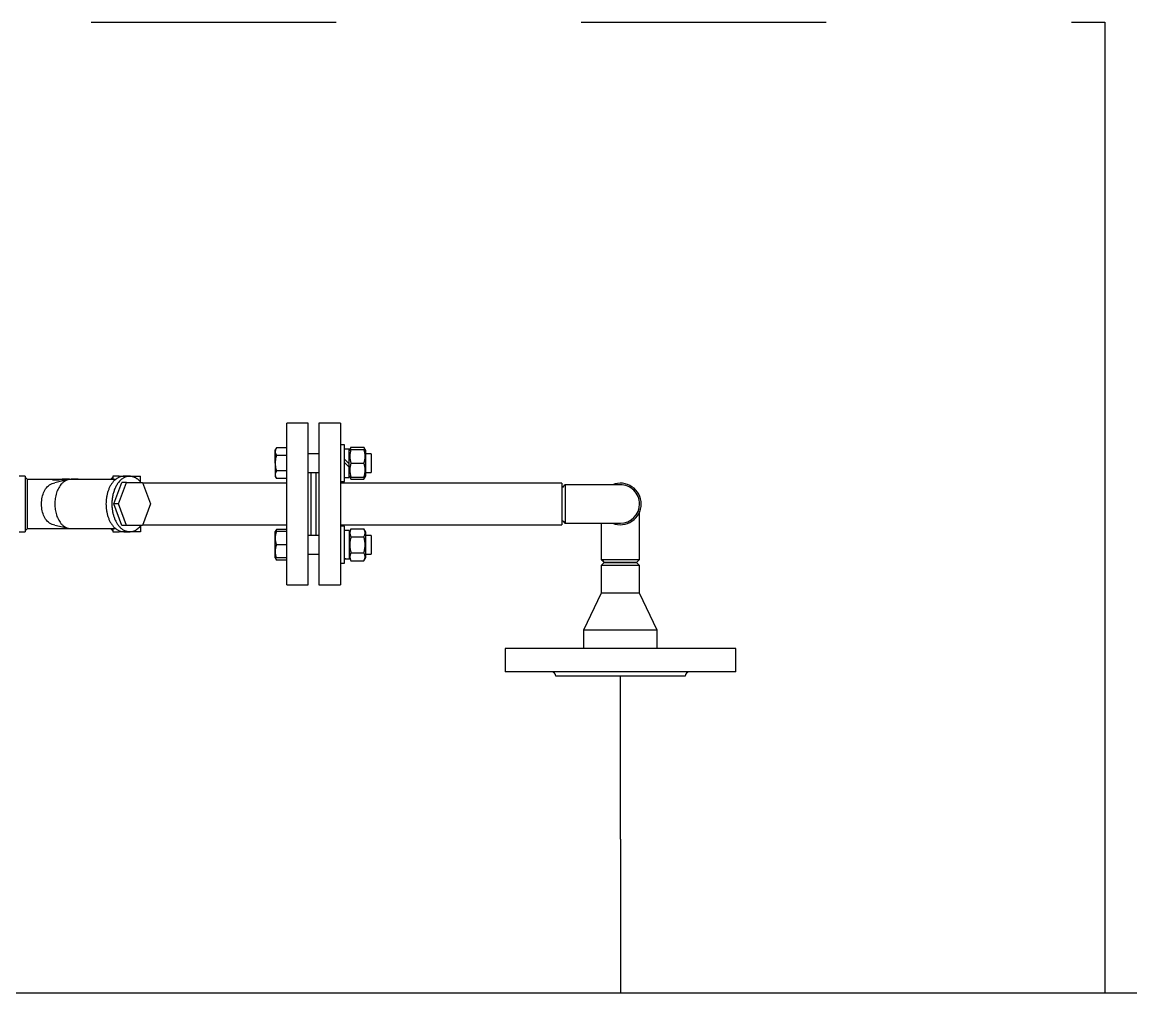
# Model space of a CAD drawing. Extents: x -681219 to -550379, y -242630 to -158199.
# Drawn here: x -634164 to -633033, y -171040 to -170050 of the extents above; entities that cross this region are included whole.
import ezdxf

# ---------------------------------------------------------------- set-up
doc = ezdxf.new("R2010")
doc.units = 0
doc.header["$LTSCALE"] = 1000
doc.linetypes.add('K', pattern=[2.5, 1.25, -0.25, 0.25, -0.25, 0.25, -0.25])
doc.layers.get('0').update_dxf_attribs({"linetype": 'CONTINUOUS'})
for name, color, linetype in [('$DDT_AUDIT_GENERATED_(78)', 7, 'CONTINUOUS'), ('07', 6, 'K'), ('12_GB93', 7, 'CONTINUOUS'), ('12_GB97.1', 7, 'CONTINUOUS'), ('FIG13铸铁过滤器DN20(1', 7, 'CONTINUOUS'), ('GBT_12459_90度弯头D', 7, 'CONTINUOUS'), ('GBT_9119.8_法兰_DN', 7, 'CONTINUOUS'), ('M12_GB6170', 7, 'CONTINUOUS'), ('M12×55_GB5782', 7, 'CONTINUOUS'), ('MYGL165_040101', 7, 'CONTINUOUS'), ('MYGL165_040102', 7, 'CONTINUOUS'), ('MYGL165_040201', 7, 'CONTINUOUS')]:
    doc.layers.add(name, color=color, linetype=linetype)

msp = doc.modelspace()

# ---------------------------------------------------------------- linework, layer by layer
at = {"layer": '$DDT_AUDIT_GENERATED_(78)', "color": 7, "linetype": 'Continuous'}
for p, q in [((-633570.2639, -170601.1774), (-633573.4015, -170604.3151)), ((-633570.2639, -170601.1774), (-633537.3186, -170601.1774)), ((-633534.181, -170604.3151), (-633537.3186, -170601.1774)), ((-633573.4015, -170604.3151), (-633573.4015, -170632.5539)), ((-633534.181, -170604.3151), (-633573.4015, -170604.3151)), ((-633534.181, -170632.5539), (-633534.181, -170604.3151)), ((-633573.4015, -170632.5539), (-633591.443, -170670.2057)), ((-633534.181, -170632.5539), (-633573.4015, -170632.5539)), ((-633516.1395, -170670.2057), (-633534.181, -170632.5539)), ((-633591.443, -170670.2057), (-633591.443, -170689.0315)), ((-633516.1395, -170670.2057), (-633591.443, -170670.2057)), ((-633516.1395, -170689.0315), (-633516.1395, -170670.2057))]:
    msp.add_line(p, q, dxfattribs=at)
msp.add_line((-634739.2762, -171040.0298), (-631003.7468, -171040.0298))
at = {"layer": '07'}
for p, q in [((-635593.76, -170050.2726), (-633059.6736, -170050.2726)), ((-633059.6736, -170050.2726), (-633059.6736, -170883.3613)), ((-633553.7912, -170883.3613), (-633553.7912, -170717.2704))]:
    msp.add_line(p, q, dxfattribs=at)
at = {"layer": '07', "linetype": 'K'}
for p, q in [((-633553.7912, -170883.3613), (-633553.7912, -171040.0298)), ((-633059.6736, -170883.3613), (-633059.6736, -171040.0298))]:
    msp.add_line(p, q, dxfattribs=at)
at = {"layer": '12_GB93', "color": 7, "linetype": 'Continuous'}
for p, q in [((-633830.5317, -170485.5292), (-633835.3951, -170485.5292)), ((-633830.5317, -170500.6746), (-633830.5317, -170485.5292)), ((-633835.3951, -170495.8113), (-633830.5317, -170500.6746)), ((-633830.5317, -170504.1135), (-633835.3951, -170499.2502)), ((-633830.5317, -170514.3956), (-633830.5317, -170504.1135)), ((-633835.3951, -170514.3956), (-633830.5317, -170514.3956)), ((-633830.5317, -170568.7287), (-633835.3951, -170568.7287)), ((-633830.5317, -170568.7287), (-633830.5317, -170597.595)), ((-633835.3951, -170597.595), (-633834.6828, -170597.595)), ((-633834.6828, -170597.595), (-633831.2439, -170597.595)), ((-633831.2439, -170597.595), (-633830.5317, -170597.595))]:
    msp.add_line(p, q, dxfattribs=at)
for centre, start, end in [((-633831.2439, -170583.1618), 253.2850529, 270), ((-633834.6828, -170583.1618), 267.1715258, 276.8420175)]:
    msp.add_arc(centre, 14.4332, start, end, dxfattribs=at)
at = {"layer": '12_GB97.1', "color": 7, "linetype": 'Continuous'}
for p, q in [((-633835.3951, -170481.1365), (-633839.3171, -170481.1365)), ((-633835.3951, -170518.7883), (-633835.3951, -170481.1365)), ((-633839.3171, -170518.7883), (-633835.3951, -170518.7883)), ((-633835.3951, -170564.336), (-633839.3171, -170564.336)), ((-633835.3951, -170601.9877), (-633835.3951, -170564.336)), ((-633839.3171, -170601.9877), (-633835.3951, -170601.9877))]:
    msp.add_line(p, q, dxfattribs=at)
at = {"layer": 'FIG13铸铁过滤器DN20(1', "color": 7, "linetype": 'Continuous'}
for p, q in [((-634160.926, -170513.3233), (-634167.2012, -170513.3233)), ((-634160.926, -170513.3233), (-634160.926, -170569.801)), ((-634158.5727, -170516.461), (-634160.926, -170514.1077)), ((-634132.8807, -170516.461), (-634158.5727, -170516.461)), ((-634158.5727, -170566.6633), (-634158.5727, -170516.461)), ((-634132.8807, -170516.1472), (-634125.1555, -170516.1472)), ((-634132.8807, -170517.2627), (-634132.8807, -170516.1472)), ((-634116.9708, -170516.7372), (-634130.6394, -170519.9185)), ((-634125.1555, -170516.5034), (-634125.1555, -170515.9172)), ((-634123.4078, -170516.461), (-634125.1555, -170516.461)), ((-634120.8482, -170516.1472), (-634123.4078, -170516.1472)), ((-634123.4078, -170517.2627), (-634123.4078, -170516.1472)), ((-634120.8482, -170517.2627), (-634123.4078, -170517.2627)), ((-634118.7758, -170516.1472), (-634120.8482, -170516.1472)), ((-634120.8482, -170517.2627), (-634120.8482, -170516.1472)), ((-634120.7209, -170516.461), (-634120.8482, -170516.461)), ((-634118.7758, -170517.1573), (-634118.7758, -170516.1472)), ((-634115.7986, -170516.1472), (-634118.7758, -170516.1472)), ((-634115.7986, -170516.5322), (-634115.7986, -170516.1472)), ((-634114.5835, -170516.461), (-634115.7986, -170516.461)), ((-634068.7268, -170516.461), (-634114.5835, -170516.461)), ((-634114.2365, -170516.461), (-634114.2365, -170516.1472)), ((-634106.9521, -170516.1472), (-634114.2365, -170516.1472)), ((-634106.9521, -170516.461), (-634106.9521, -170516.1472)), ((-634106.9212, -170516.461), (-634106.9212, -170516.1472)), ((-634105.4442, -170515.9268), (-634105.4442, -170516.461)), ((-634105.4442, -170516.1472), (-634098.036, -170516.1472)), ((-634098.036, -170516.461), (-634098.036, -170515.9268)), ((-634071.503, -170514.1077), (-634073.8562, -170516.461)), ((-634065.2277, -170513.3233), (-634071.503, -170513.3233)), ((-634071.503, -170513.3233), (-634071.503, -170516.461)), ((-634070.7041, -170541.5621), (-634062.5532, -170519.5986)), ((-634065.897, -170541.5621), (-634057.746, -170519.5986)), ((-634065.2277, -170513.3233), (-634043.2642, -170513.3233)), ((-634065.2277, -170514.3356), (-634065.2277, -170513.3233)), ((-634057.746, -170519.5986), (-634062.5532, -170519.5986)), ((-634054.4022, -170513.3233), (-634060.4112, -170513.3233)), ((-634057.746, -170519.5986), (-634041.4441, -170519.5986)), ((-634043.2642, -170519.2645), (-634043.2642, -170513.3233)), ((-634041.4441, -170519.5986), (-634033.2931, -170541.5621)), ((-634062.5532, -170563.5257), (-634070.7041, -170541.5621)), ((-634065.897, -170541.5621), (-634070.7041, -170541.5621)), ((-634057.746, -170563.5257), (-634065.897, -170541.5621)), ((-634033.2931, -170541.5621), (-634041.4441, -170563.5257)), ((-634160.926, -170569.0165), (-634158.5727, -170566.6633)), ((-634158.5727, -170566.6633), (-634114.5835, -170566.6633)), ((-634130.6473, -170563.204), (-634116.9708, -170566.387)), ((-634114.5835, -170566.6633), (-634068.7268, -170566.6633)), ((-634073.8562, -170566.6633), (-634071.503, -170569.0165)), ((-634071.503, -170566.6633), (-634071.503, -170569.801)), ((-634065.2277, -170568.7886), (-634065.2277, -170569.801)), ((-634057.746, -170563.5257), (-634062.5532, -170563.5257)), ((-634041.4441, -170563.5257), (-634057.746, -170563.5257)), ((-634043.2642, -170563.8597), (-634043.2642, -170569.801)), ((-634167.2012, -170569.801), (-634160.926, -170569.801)), ((-634071.503, -170569.801), (-634065.2277, -170569.801)), ((-634043.2642, -170569.801), (-634065.2277, -170569.801)), ((-634060.4112, -170569.801), (-634054.4022, -170569.801))]:
    msp.add_line(p, q, dxfattribs=at)
for points, knots in [([(-634130.6563, -170563.2013), (-634131.6178, -170562.9781), (-634132.5431, -170562.7034), (-634135.3365, -170561.6263), (-634136.9651, -170560.604), (-634139.7137, -170557.9309), (-634140.801, -170556.3254), (-634142.5442, -170552.6311), (-634143.1777, -170550.5919), (-634144.0384, -170546.1885), (-634144.2487, -170543.9176), (-634144.2513, -170539.2481), (-634144.0439, -170536.977), (-634143.1857, -170532.56), (-634142.5573, -170530.5279), (-634140.8132, -170526.8178), (-634139.7362, -170525.2237), (-634137.0038, -170522.5497), (-634135.3909, -170521.5279), (-634132.5893, -170520.4346), (-634131.6398, -170520.1511), (-634130.6501, -170519.9216)], [0.2214200717, 0.2214200717, 0.2214200717, 0.2214200717, 0.25, 0.25, 0.3125, 0.3125, 0.375, 0.375, 0.4375, 0.4375, 0.5, 0.5, 0.5625, 0.5625, 0.625, 0.625, 0.6875, 0.6875, 0.75, 0.75, 0.7794030422, 0.7794030422, 0.7794030422, 0.7794030422]), ([(-634125.1556, -170516.461), (-634125.1555, -170516.461), (-634125.1555, -170516.4611), (-634125.1549, -170516.4679), (-634125.1464, -170516.5391), (-634125.342, -170516.7397), (-634125.4658, -170516.8233), (-634125.9361, -170516.9961), (-634126.2966, -170517.0834), (-634127.2084, -170517.2031), (-634127.7287, -170517.2287), (-634128.7532, -170517.2588), (-634129.2683, -170517.2627), (-634130.8165, -170517.2627), (-634131.8486, -170517.2627), (-634132.8807, -170517.2627)], [0.4936309848, 0.4936309848, 0.4936309848, 0.4936309848, 0.5, 0.5, 0.625, 0.625, 0.6875, 0.6875, 0.75, 0.75, 0.8125, 0.8125, 0.875, 0.875, 1, 1, 1, 1])]:
    msp.add_open_spline(points, degree=3, knots=knots, dxfattribs=at)
for points, weights in [([(-634114.5835, -170516.461), (-634130.7183, -170516.461), (-634130.7183, -170541.5621), (-634130.7183, -170566.6633), (-634114.5835, -170566.6633)], [1, 0.707106781187, 1, 0.707106781187, 1]), ([(-634060.4112, -170513.3233), (-634078.5627, -170513.3233), (-634078.5627, -170541.5621), (-634078.5627, -170569.801), (-634060.4112, -170569.801)], [1, 0.707106781187, 1, 0.707106781187, 1]), ([(-634054.4022, -170513.3233), (-634080.0724, -170513.3233), (-634071.5157, -170550.9751), (-634062.9589, -170588.6268), (-634042.9932, -170563.5257)], [1, 0.57735026919, 1, 0.57735026919, 1])]:
    msp.add_rational_spline(points, weights, degree=2, knots=[0, 0, 0, 0.5, 0.5, 1, 1, 1], dxfattribs=at)
for points, weights in [([(-634118.8763, -170517.1807), (-634119.7852, -170516.461), (-634120.7209, -170516.461)], [1, 0.9928054308, 1]), ([(-634042.9932, -170519.5986), (-634047.9847, -170513.3233), (-634054.4022, -170513.3233)], [1, 0.942809041582, 1])]:
    msp.add_rational_spline(points, weights, degree=2, dxfattribs=at)
at = {"layer": 'GBT_12459_90度弯头D', "color": 7, "linetype": 'Continuous'}
for p, q in [((-633553.8746, -170521.9518), (-633610.2626, -170521.9518)), ((-633534.181, -170598.0402), (-633534.181, -170549.5616)), ((-633610.3908, -170561.0511), (-633610.2703, -170561.1717)), ((-633610.2693, -170561.1724), (-633553.8684, -170561.1724)), ((-633573.4015, -170561.1724), (-633573.4015, -170598.0337)), ((-633537.3186, -170601.1774), (-633570.2638, -170601.1774)), ((-633534.3078, -170598.1673), (-633534.1817, -170598.0413))]:
    msp.add_line(p, q, dxfattribs=at)
for start, end in [(0, 90.5809905), (270.2495815, 0)]:
    msp.add_arc((-633553.8767, -170541.5616), 19.6181, start, end, dxfattribs=at)
for points in [[(-633610.2702, -170521.9524), (-633611.3152, -170522.9979), (-633612.3607, -170524.0435), (-633613.4065, -170525.0894)], [(-633613.4065, -170558.0348), (-633612.3607, -170559.0806), (-633611.3555, -170560.086), (-633610.3908, -170561.0511)], [(-633573.4007, -170598.0414), (-633572.3553, -170599.0863), (-633571.3096, -170600.1317), (-633570.2638, -170601.1774)], [(-633537.3186, -170601.1774), (-633536.2727, -170600.1317), (-633535.2691, -170599.1283), (-633534.3078, -170598.1673)]]:
    msp.add_open_spline(points, degree=3, dxfattribs=at)
for points, knots in [([(-633610.2702, -170521.9524), (-633610.2701, -170521.9523), (-633610.2451, -170521.9353), (-633610.1978, -170523.2384), (-633610.157, -170528.8333), (-633610.1415, -170536.9495), (-633610.1416, -170545.9794), (-633610.1568, -170554.1306), (-633610.1977, -170559.7922), (-633610.242, -170561.1544), (-633610.2681, -170561.1722)], [0.5007166098, 0.5007166098, 0.5007166098, 0.5007166098, 0.5009674195, 0.572336117, 0.6436626526, 0.7149494713, 0.7862105167, 0.857465061, 0.9287272997, 1, 1, 1, 1]), ([(-633573.4004, -170598.0418), (-633573.3873, -170598.0529), (-633573.1186, -170598.0772), (-633572.0003, -170598.1203), (-633570.1704, -170598.1625), (-633566.886, -170598.1917), (-633561.4267, -170598.2434), (-633553.9561, -170598.2753), (-633546.305, -170598.2606), (-633541.188, -170598.2012), (-633537.6449, -170598.156), (-633535.6278, -170598.1129), (-633534.4009, -170598.0714), (-633534.1749, -170598.0491), (-633534.1811, -170598.0391)], [0.5000555983, 0.5000555983, 0.5000555983, 0.5000555983, 0.5302541474, 0.5615683674, 0.5928812632, 0.6241928652, 0.6875489105, 0.7488152995, 0.8059971487, 0.8741762067, 0.8929489743, 0.9370597405, 0.9708757171, 1, 1, 1, 1])]:
    msp.add_open_spline(points, degree=3, knots=knots, dxfattribs=at)
at = {"layer": 'GBT_9119.8_法兰_DN', "color": 7, "linetype": 'Continuous'}
for p, q in [((-633872.2624, -170459.1989), (-633894.226, -170459.1989)), ((-633894.226, -170623.9254), (-633894.226, -170459.1989)), ((-633872.2624, -170623.9254), (-633872.2624, -170459.1989)), ((-633839.3171, -170459.1989), (-633861.2807, -170459.1989)), ((-633861.2807, -170459.1989), (-633861.2807, -170623.9254)), ((-633839.3171, -170459.1989), (-633839.3171, -170623.9254)), ((-633869.1248, -170573.7489), (-633869.1248, -170509.3754)), ((-633864.4183, -170509.3754), (-633864.4183, -170573.7489)), ((-633894.226, -170623.9254), (-633872.2624, -170623.9254)), ((-633861.2807, -170623.9254), (-633839.3171, -170623.9254)), ((-633671.453, -170689.0315), (-633671.453, -170712.5639)), ((-633436.1295, -170689.0315), (-633671.453, -170689.0315)), ((-633436.1295, -170712.5639), (-633436.1295, -170689.0315)), ((-633436.1295, -170712.5639), (-633671.453, -170712.5639)), ((-633487.9007, -170717.2704), (-633619.6818, -170717.2704))]:
    msp.add_line(p, q, dxfattribs=at)
for centre, start, end in [((-633624.3883, -170717.2704), 0, 90), ((-633483.1942, -170717.2704), 90, 180)]:
    msp.add_arc(centre, 4.7065, start, end, dxfattribs=at)
at = {"layer": 'M12_GB6170', "color": 7, "linetype": 'Continuous'}
for p, q in [((-633829.8977, -170485.843), (-633830.5317, -170486.9412)), ((-633828.6363, -170483.6582), (-633829.8977, -170485.843)), ((-633828.6365, -170485.843), (-633829.8977, -170485.843)), ((-633828.6365, -170485.843), (-633815.4837, -170485.843)), ((-633828.6363, -170483.6582), (-633815.4839, -170483.6582)), ((-633814.2225, -170485.843), (-633815.4839, -170483.6582)), ((-633815.4837, -170485.843), (-633814.2225, -170485.843)), ((-633813.5884, -170486.9412), (-633814.2225, -170485.843)), ((-633813.5884, -170512.9837), (-633813.5884, -170486.9412)), ((-633830.5317, -170504.1135), (-633830.5317, -170500.6746)), ((-633828.6363, -170499.9624), (-633815.4839, -170499.9624)), ((-633830.5317, -170512.9837), (-633829.8977, -170514.0818)), ((-633814.2225, -170514.0818), (-633813.5884, -170512.9837)), ((-633829.8977, -170514.0818), (-633828.6363, -170516.2666)), ((-633828.6365, -170514.0818), (-633829.8977, -170514.0818)), ((-633828.6365, -170514.0818), (-633815.4837, -170514.0818)), ((-633828.6363, -170516.2666), (-633815.4839, -170516.2666)), ((-633815.4839, -170516.2666), (-633814.2225, -170514.0818)), ((-633815.4837, -170514.0818), (-633814.2225, -170514.0818)), ((-633828.6363, -170566.8577), (-633830.5317, -170570.1406)), ((-633828.6363, -170566.8577), (-633815.4839, -170566.8577)), ((-633813.5884, -170570.1406), (-633815.4839, -170566.8577)), ((-633828.6365, -170575.0098), (-633815.4837, -170575.0098)), ((-633813.5884, -170596.1831), (-633813.5884, -170570.1406)), ((-633828.6365, -170591.3139), (-633815.4837, -170591.3139)), ((-633830.5317, -170596.1831), (-633828.6363, -170599.466)), ((-633828.6363, -170599.466), (-633815.4839, -170599.466)), ((-633815.4839, -170599.466), (-633813.5884, -170596.1831))]:
    msp.add_line(p, q, dxfattribs=at)
for centre, radius, start, end in [((-633809.3288, -170492.9024), 20.5577, 159.9161492, 200.0855317), ((-633822.584, -170487.7344), 7.2969, 146.0398026, 164.9277679), ((-633821.5362, -170487.7344), 7.297, 15.088771, 33.9600488), ((-633834.7913, -170492.9024), 20.5577, 339.9144081, 20.083911), ((-633809.3289, -170507.0224), 20.5577, 159.9144081, 200.083911), ((-633834.7913, -170507.0224), 20.5577, 339.9161492, 20.0855317), ((-633822.584, -170512.1904), 7.297, 195.088771, 213.9600488), ((-633821.5362, -170512.1904), 7.2969, 326.0398026, 344.9277679), ((-633822.584, -170570.9339), 7.2969, 146.0398026, 213.9572863), ((-633821.5362, -170570.9339), 7.297, 326.0428622, 33.9600488), ((-633822.584, -170595.3898), 7.297, 146.0428622, 213.9600488), ((-633821.5362, -170595.3898), 7.2969, 326.0398026, 33.9572863)]:
    msp.add_arc(centre, radius, start, end, dxfattribs=at)
for points, knots in [([(-633828.6365, -170575.0098), (-633829.0169, -170576.3275), (-633829.3337, -170577.6626), (-633829.6653, -170579.7046), (-633829.7519, -170580.3935), (-633829.8683, -170581.7797), (-633829.8976, -170582.4706), (-633829.8978, -170584.5372), (-633829.7795, -170585.9063), (-633829.3404, -170588.6296), (-633829.0193, -170589.988), (-633828.6365, -170591.3139)], [0, 0, 0, 0, 0.25, 0.25, 0.375, 0.375, 0.5, 0.5, 0.75, 0.75, 1, 1, 1, 1]), ([(-633815.4837, -170591.3139), (-633815.1009, -170589.988), (-633814.7797, -170588.6296), (-633814.3407, -170585.9063), (-633814.2223, -170584.5372), (-633814.2225, -170582.4706), (-633814.2519, -170581.7797), (-633814.3683, -170580.3935), (-633814.4548, -170579.7046), (-633814.7864, -170577.6626), (-633815.1033, -170576.3275), (-633815.4837, -170575.0098)], [0, 0, 0, 0, 0.25, 0.25, 0.5, 0.5, 0.625, 0.625, 0.75, 0.75, 1, 1, 1, 1])]:
    msp.add_open_spline(points, degree=3, knots=knots, dxfattribs=at)
at = {"layer": 'M12×55_GB5782', "color": 7, "linetype": 'Continuous'}
for p, q in [((-633904.7875, -170484.3918), (-633905.9921, -170486.4783)), ((-633905.9921, -170499.9624), (-633905.9921, -170486.4783)), ((-633894.226, -170484.3918), (-633904.7875, -170484.3918)), ((-633905.9921, -170499.9624), (-633905.9921, -170513.4465)), ((-633894.226, -170492.1771), (-633904.7877, -170492.1771)), ((-633861.2807, -170490.5495), (-633872.2624, -170490.5495)), ((-633807.9407, -170490.5495), (-633813.5884, -170490.5495)), ((-633807.9407, -170490.5495), (-633807.9407, -170509.3754)), ((-633894.226, -170507.7477), (-633904.7877, -170507.7477)), ((-633872.2624, -170509.3754), (-633861.2807, -170509.3754)), ((-633813.5884, -170509.3754), (-633807.9407, -170509.3754)), ((-633905.9921, -170513.4465), (-633904.7875, -170515.533)), ((-633894.226, -170515.533), (-633904.7875, -170515.533)), ((-633904.7875, -170567.5913), (-633905.9921, -170569.6777)), ((-633905.9921, -170569.6777), (-633904.7877, -170569.6777)), ((-633905.9921, -170596.646), (-633905.9921, -170569.6777)), ((-633894.226, -170569.6777), (-633904.7877, -170569.6777)), ((-633894.226, -170567.5913), (-633904.7875, -170567.5913)), ((-633861.2807, -170573.7489), (-633872.2624, -170573.7489)), ((-633807.9407, -170573.7489), (-633813.5884, -170573.7489)), ((-633807.9407, -170573.7489), (-633807.9407, -170592.5748)), ((-633894.226, -170583.1618), (-633904.7875, -170583.1618)), ((-633905.9921, -170596.646), (-633904.7875, -170598.7324)), ((-633904.7877, -170596.646), (-633905.9921, -170596.646)), ((-633894.226, -170596.646), (-633904.7877, -170596.646)), ((-633894.226, -170598.7324), (-633904.7875, -170598.7324)), ((-633872.2624, -170592.5748), (-633861.2807, -170592.5748)), ((-633813.5884, -170592.5748), (-633807.9407, -170592.5748))]:
    msp.add_line(p, q, dxfattribs=at)
for centre, radius, start, end in [((-633899.0075, -170488.2846), 6.9686, 146.0398026, 213.9572863), ((-633899.0075, -170511.6402), 6.9686, 146.0428623, 213.9600488), ((-633886.3488, -170576.4195), 19.6327, 159.9161492, 200.0855317), ((-633899.0075, -170571.4841), 6.9686, 146.0398026, 164.9277676), ((-633886.3488, -170589.9042), 19.6327, 159.9144081, 200.083911), ((-633899.0075, -170594.8396), 6.9686, 195.0887708, 213.9600488)]:
    msp.add_arc(centre, radius, start, end, dxfattribs=at)
for points in [[(-633904.7877, -170492.1771), (-633905.1511, -170493.436), (-633905.4537, -170494.7113), (-633905.8759, -170497.3118), (-633905.9921, -170498.646), (-633905.9921, -170499.9624)], [(-633905.9921, -170499.9624), (-633905.9921, -170501.278), (-633905.879, -170502.5851), (-633905.4598, -170505.1846), (-633905.1532, -170506.4815), (-633904.7877, -170507.7477)]]:
    msp.add_open_spline(points, degree=3, knots=[0, 0, 0, 0, 0.5, 0.5, 1, 1, 1, 1], dxfattribs=at)
at = {"layer": 'MYGL165_040101', "color": 7, "linetype": 'Continuous'}
for start, end in [(0, 112.1916066), (247.8083934, 0)]:
    msp.add_arc((-633553.7912, -170541.5621), 21.1791, start, end, dxfattribs=at)
at = {"layer": 'MYGL165_040102', "color": 7, "linetype": 'Continuous'}
for p, q in [((-633613.4065, -170520.383), (-633839.3171, -170520.383)), ((-633613.4065, -170520.383), (-633613.4065, -170562.7413)), ((-633839.3171, -170562.7413), (-633613.4065, -170562.7413))]:
    msp.add_line(p, q, dxfattribs=at)
at = {"layer": 'MYGL165_040201', "color": 7, "linetype": 'Continuous'}
for p, q in [((-633894.226, -170520.383), (-634041.153, -170520.383)), ((-634041.153, -170562.7413), (-633894.226, -170562.7413))]:
    msp.add_line(p, q, dxfattribs=at)

doc.saveas('drawing.dxf')
